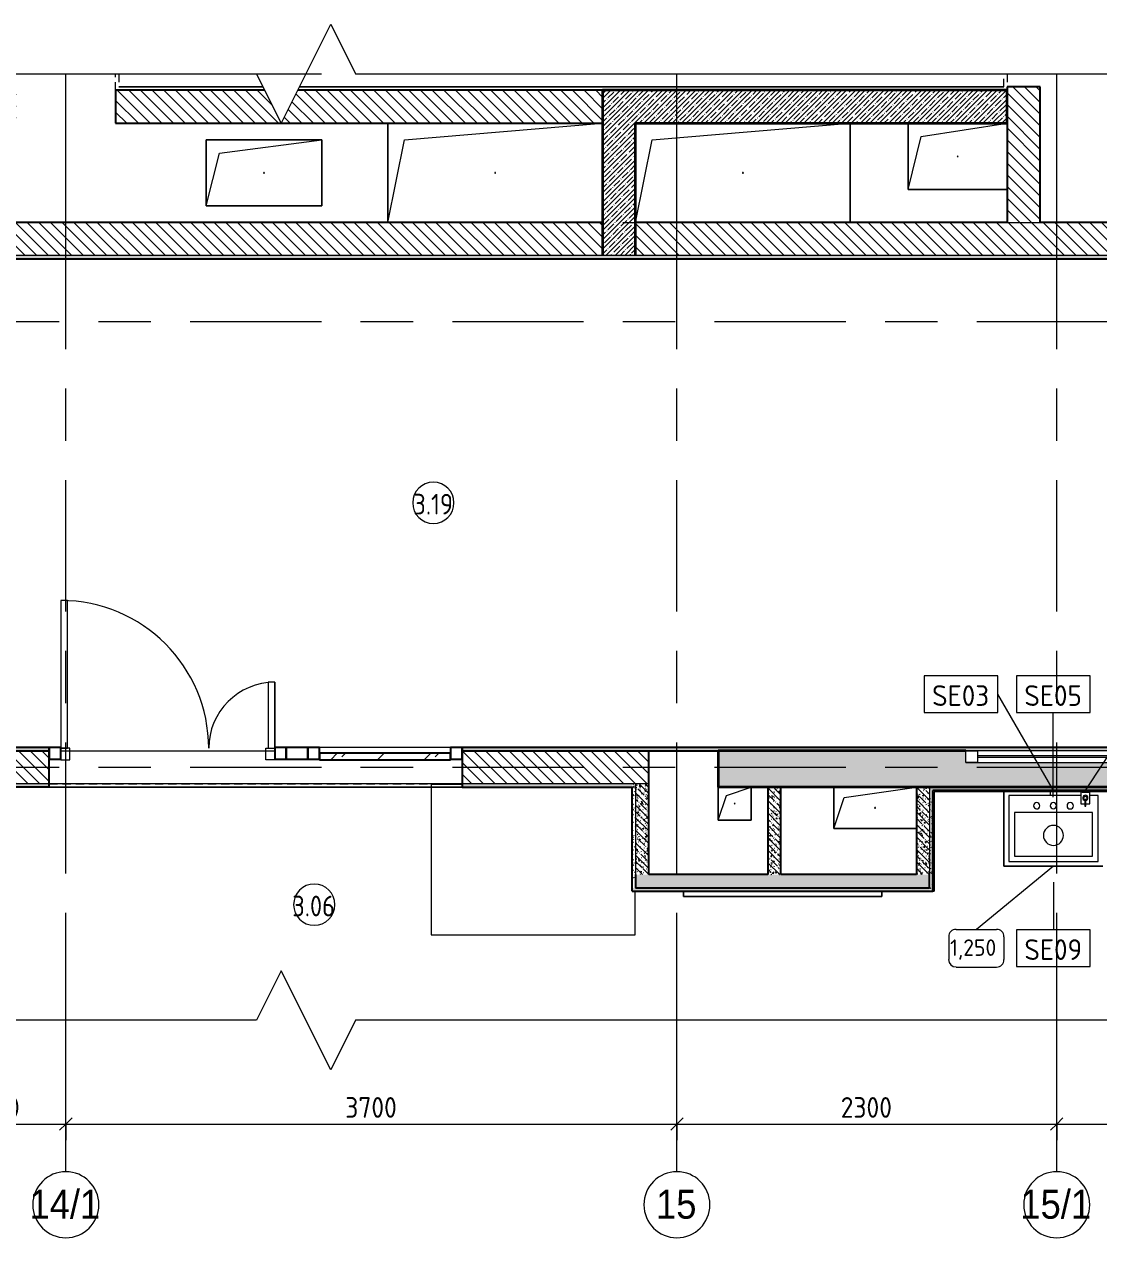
# Model space of a CAD drawing. Header units: millimetres. Extents: x 63482 to 319368, y -8553 to 29000.
# Drawn here: x 278702 to 285208, y 4951 to 12300 of the extents above; entities that cross this region are included whole.
import ezdxf

# ---------------------------------------------------------------- set-up
doc = ezdxf.new("R2010")
doc.units = ezdxf.units.MM
doc.linetypes.add('200_ШТРИХ__ш1_п0_6_', pattern=[80, 50, -30])
doc.linetypes.add('Осевая', pattern=[1587.5, 317.5, -238.125, 793.75, -238.125])
for name, color, linetype, lineweight in [('A-ANNO-DIMS', 7, 'Continuous', 9), ('A-ANNO-DIMS-50', 7, 'Continuous', 9), ('A-AREA-IDEN', 7, 'Continuous', 9), ('A-DETL-GENF', 7, 'Continuous', 9), ('A-DETL-MBND', 7, '200_ШТРИХ__ш1_п0_6_', 9), ('A-DOOR', 7, 'Continuous', 9), ('A-GENM', 7, 'Continuous', 9), ('A-GLAZ', 7, 'Continuous', 9), ('A-GLAZ-1', 7, 'Continuous', 15), ('A-GLAZ-CURT-2', 7, 'Continuous', 9), ('A-GLAZ-CURT-3', 7, 'Continuous', 25), ('A-GLAZ-CWMG', 7, 'Continuous', 9), ('A-GLAZ-CWMG-1', 7, 'Continuous', 25), ('A-WALL', 7, 'Continuous', 9), ('I-FURN', 7, 'Continuous', 9), ('I-FURN-IDEN', 7, 'Continuous', 9), ('I-WALL', 7, 'Continuous', 9), ('P-SANR-FIXT-IDEN', 7, 'Continuous', 9), ('Оси', 7, 'Continuous', 9), ('Оси-1', 7, 'Continuous', 20), ('Оси-2', 7, 'Осевая', 9)]:
    doc.layers.add(name, color=color, linetype=linetype, lineweight=lineweight)
for name, color, linetype, lineweight, true_color in [('A-GENM-1', 7, 'Continuous', 9, 0x4994b4), ('A-WALL-1', 7, 'Continuous', 25, 0x3c3c3c), ('A-WALL-3', 7, 'Continuous', 35, 0x3c3c3c), ('A-WALL-FNSH-1', 7, 'Continuous', 15, 0x3c3c3c), ('P-SANR-FIXT-1', 7, 'Continuous', 15, 0x4994b4), ('P-SANR-FIXT-2', 7, 'Continuous', 9, 0x4994b4)]:
    doc.layers.add(name, color=color, linetype=linetype, lineweight=lineweight, true_color=true_color)
doc.styles.add('Arial', font='arial.ttf', dxfattribs={"width": 0.9, "height": 175})
doc.styles.add('GOST Common', font='GOST_Common.ttf', dxfattribs={"height": 125})
doc.styles.add('GOST Common_1', font='GOST_Common.ttf', dxfattribs={"height": 100})
doc.styles.add('GOST Common_2', font='GOST_Common.ttf', dxfattribs={"width": 0.9, "height": 125})
doc.styles.add('ISOCPEUR', font='isocpeur.ttf', dxfattribs={"width": 0.9, "height": 125})
doc.dimstyles.new('ISO-2_5_0_9К_БОЛЬШОЙ', dxfattribs={"dimscale": 304.8, "dimtxt": 124.497647, "dimasz": 0.246063, "dimexe": 0.19685, "dimexo": 0.492126, "dimgap": 0, "dimtad": 1, "dimdec": 0, "dimrnd": 10, "dimzin": 0, "dimdsep": 46, "dimtxsty": 'ISOCPEUR', "dimblk1": 'OBLIQUE', "dimblk2": 'OBLIQUE', "dimsah": 1, "dimcen": 0.09, "dimdle": 0.19685, "dimazin": 0, "dimtfac": 1, "dimtdec": 4, "dimtix": 1, "dimtmove": 0, "dimatfit": 3, "dimfxl": 1, "dimtvp": 1, "dimtolj": 1, "dimtzin": 0, "dimarcsym": 2})
pattern_1 = [(135, (230493.37, 0), (-35.35534, -35.35534), [])]
pattern_2 = [(135, (230493.37, 0), (-37.717076, -37.717076), [53.34, -8.89, 1.778, -8.89]), (135, (230493.37, 37.694), (-37.717076, -37.717076), []), (50, (230493.37, 0), (63.763904, -5.57885), [6.668, -73.343]), (355, (230493.37, 0), (-12.334876, 66.86951), [5.334, -58.674]), (100.451, (230498.68, -0.465), (51.43036, 61.29098), [5.667, -62.332]), (46.184, (230493.37, 17.78), (94.87722, -14.71484), [10.001, -110.014]), (96.636, (230501.27, 16.55), (83.09115, 86.5993), [8.5, -93.497]), (351.184, (230493.37, 17.78), (83.09204, 86.59928), [8.001, -88.011]), (21, (230502.26, 13.335), (53.064487, -35.792726), [6.667, -73.342]), (326, (230502.26, 13.335), (21.63066, 64.46546), [5.334, -58.674]), (71.451, (230506.68, 10.35), (74.69646, 28.67237), [5.667, -62.332]), (37.5, (230493.368, 0), (1.080413, 29.594271), [1.676, -56.286, 1.676, -57.887, -58.896]), (37.5, (230493.368, 0), (1.080413, 29.594271), [-117.526, 1.676, -57.22]), (7.5, (230493.368, 0), (23.386368, 35.063507), [1.676, -32.283, 1.676, -54.953, -22.447]), (7.5, (230493.368, 0), (23.386368, 35.063507), [-90.589, 1.676, -20.771]), (327.5, (230473.543, 0), (47.456567, -2.005468), [1.676, -20.549, 1.676, -67.666, -92.012]), (327.5, (230473.543, 0), (47.456567, -2.005468), [-91.567, 1.676, -90.335]), (317.5, (230464.653, 0), (51.844948, 8.89904), [1.676, -27.216, 1.676, -44.374, -65.342]), (317.5, (230464.653, 0), (51.844948, 8.89904), [-74.943, 1.676, -63.665])]
pattern_3 = [(45, (230493.37, 0), (-28.512667, 28.512667), []), (45, (230521.88, 0), (-28.512667, 28.512667), [50.403, -10.081, 1.676, -8.404])]
pattern_4 = [(0, (230493.368, 0), (60.96, 15.24), [5.029, -40.691, 5.029, -40.691, -243.84]), (0, (230493.368, 0), (60.96, 15.24), [-91.44, 5.029, -86.411, 5.029, -40.691, -106.68]), (0, (230493.368, 0), (60.96, 15.24), [-228.6, 5.029, -25.451, 5.029, -71.171]), (120, (230516.228, 7.62), (-43.678227, 45.1729086), [5.029, -40.691, 5.029, -40.691, -243.84]), (120, (230516.228, 7.62), (-43.678227, 45.1729086), [-91.44, 5.029, -86.411, 5.029, -40.691, -106.68]), (120, (230516.228, 7.62), (-43.678227, 45.1729086), [-228.6, 5.029, -25.451, 5.029, -71.171]), (240, (230523.848, 38.1), (-17.281773, -60.4129086), [5.029, -40.691, 5.029, -40.691, -243.84]), (240, (230523.848, 38.1), (-17.281773, -60.4129086), [-91.44, 5.029, -86.411, 5.029, -40.691, -106.68]), (240, (230523.848, 38.1), (-17.281773, -60.4129086), [-228.6, 5.029, -25.451, 5.029, -71.171])]

# ---------------------------------------------------------------- blocks, each defined once
blk = doc.blocks.new('GM_Отверстие прямоугольное _в плите_ - Отверстие-21955552-Фрагмент 3_8')
at = {"layer": 'A-GENM'}
for p, q in [((-350, -200), (-350, 200)), ((-350, 200), (350, 200)), ((350, 200), (-350, 200)), ((-350, 200), (-350, -200)), ((-270, 120), (350, 200)), ((350, 200), (350, -200)), ((350, -200), (350, 200)), ((-350, -200), (-270, 120)), ((350, -200), (-350, -200)), ((-350, -200), (350, -200))]:
    blk.add_line(p, q, dxfattribs=at)
for start, end in [(360, 180), (180, 360)]:
    blk.add_arc((0, 0), 2.5, start, end, dxfattribs=at)
blk = doc.blocks.new('GM_Отверстие прямоугольное _в плите_ - Отверстие-21989797-Фрагмент 3_8')
at = {"layer": 'A-GENM'}
for p, q in [((-650, -300), (-650, 300)), ((-650, 300), (-650, -300)), ((-550, 200), (650, 300)), ((-650, -300), (-550, 200))]:
    blk.add_line(p, q, dxfattribs=at)
for start, end in [(360, 180), (180, 360)]:
    blk.add_arc((0, 0), 2.5, start, end, dxfattribs=at)
blk = doc.blocks.new('GM_Отверстие прямоугольное _в плите_ - Отверстие-21989889-Фрагмент 3_8')
at = {"layer": 'A-GENM'}
for p, q in [((-550, 200), (650, 300)), ((650, 300), (650, -300)), ((650, -300), (650, 300)), ((-650, -300), (-550, 200))]:
    blk.add_line(p, q, dxfattribs=at)
for start, end in [(360, 180), (180, 360)]:
    blk.add_arc((0, 0), 2.5, start, end, dxfattribs=at)
blk = doc.blocks.new('GM_Отверстие прямоугольное _в плите_ - Отверстие-21955464-Фрагмент 3_8')
at = {"layer": 'A-GENM'}
for p, q in [((-300, -200), (-300, 200)), ((-300, 200), (-300, -200)), ((-220, 120), (300, 200)), ((-300, -200), (-220, 120)), ((300, -200), (-300, -200)), ((-300, -200), (300, -200))]:
    blk.add_line(p, q, dxfattribs=at)
for start, end in [(360, 180), (180, 360)]:
    blk.add_arc((0, 0), 2.5, start, end, dxfattribs=at)
blk = doc.blocks.new('GM_Отверстие прямоугольное _в плите_ - Отверстие-V319-Фрагмент 3_8')
at = {"layer": 'A-GENM'}
for p, q in [((-250, -125), (-250, 125)), ((-250, 125), (-250, -125)), ((-187.5, 62.5), (250, 125)), ((-250, -125), (-187.5, 62.5)), ((250, -125), (-250, -125)), ((-250, -125), (250, -125))]:
    blk.add_line(p, q, dxfattribs=at)
for start, end in [(360, 180), (180, 360)]:
    blk.add_arc((0, 0), 2.5, start, end, dxfattribs=at)
blk = doc.blocks.new('GM_Отверстие прямоугольное _в плите_ - Отверстие-21604341-Фрагмент 3_8')
at = {"layer": 'A-GENM'}
for p, q in [((-100, -100), (-100, 100)), ((-100, 100), (-100, -100)), ((-50, 50), (100, 100)), ((100, 100), (100, -100)), ((100, -100), (100, 100)), ((-100, -100), (-50, 50)), ((100, -100), (-100, -100)), ((-100, -100), (100, -100))]:
    blk.add_line(p, q, dxfattribs=at)
for start, end in [(360, 180), (180, 360)]:
    blk.add_arc((0, 0), 2.5, start, end, dxfattribs=at)
blk = doc.blocks.new('Стол базовый прямоугольный - 1_290-V322-Фрагмент 3_8')
at = {"layer": 'I-FURN'}
for p, q in [((-430, 455), (-617.5, 455)), ((-617.5, 455), (-617.5, -455)), ((617.5, -455), (617.5, -190)), ((-617.5, -455), (617.5, -455))]:
    blk.add_line(p, q, dxfattribs=at)
blk = doc.blocks.new('Мебель_универсальная - 1_24б-V323-Фрагмент 3_8')
at = {"layer": 'I-FURN'}
for p, q in [((600, 25.4), (-600, 25.4)), ((-600, 25.4), (-600, -6.9)), ((-600, -6.9), (-600, 25.4)), ((-600, 25.4), (600, 25.4)), ((600, -6.9), (600, 25.4)), ((600, 25.4), (600, -6.9))]:
    blk.add_line(p, q, dxfattribs=at)
blk = doc.blocks.new('сифон - Для раковины-30615598-Фрагмент 3_8')
at = {"layer": 'P-SANR-FIXT-1'}
for p, q in [((191.1, 20), (168.5, 20)), ((191.1, -40), (191.1, 40)), ((168.5, -20), (191.1, -20))]:
    blk.add_line(p, q, dxfattribs=at)
blk = doc.blocks.new('Мойка кухонная - Раковина Roca Victoria-N Unik 600х460 мм-V327-Фрагмент 3_8')
at = {"layer": 'P-SANR-FIXT-2'}
for p, q in [((166, 0), (-270, 0)), ((-270, 0), (-270, -400)), ((270, 0), (221, 0)), ((270, -400), (270, 0)), ((236.1, -102.3), (-236.6, -102.3)), ((-236.6, -102.3), (-236.6, -366.4)), ((236.1, -366.4), (236.1, -102.3)), ((-236.6, -366.4), (236.1, -366.4)), ((-270, -400), (270, -400))]:
    blk.add_line(p, q, dxfattribs=at)
for centre, radius, start, end in [((-101.6, -61.9), 19, 90, 180), ((-101.6, -61.9), 19, 180, 270), ((-101.6, -61.9), 19, 360, 90), ((-101.6, -61.9), 19.1, 270, 360), ((0, -61.9), 19, 360, 180), ((0, -61.9), 19, 180, 360), ((101.6, -61.9), 19.1, 360, 180), ((101.6, -61.9), 19.1, 180, 360), ((0, -241.3), 60.5, 360, 180), ((0, -241.3), 60.5, 180, 360)]:
    blk.add_arc(centre, radius, start, end, dxfattribs=at)
blk = doc.blocks.new('TOY_Диспансер мыло - Дозатор Elegance new 11654 019001 хром-30769669-Фрагмент 3_8')
at = {"layer": 'A-GENM-1'}
for p, q in [((97.5, 89.2), (97.5, 21.5)), ((122.2, 91.2), (99.5, 91.2)), ((122.2, 91.2), (102.9, 91.2)), ((127.9, 106.1), (122.2, 106.1)), ((122.2, 106.1), (122.2, 91.2)), ((122.2, 92.2), (122.2, 64.8)), ((127.9, 91.2), (127.9, 106.1)), ((127.9, 64.8), (127.9, 92.2)), ((146.9, 91.2), (127.9, 91.2)), ((150.5, 91.2), (127.9, 91.2)), ((152.5, 21.5), (152.5, 89.2)), ((99.5, 19.5), (105, 19.5)), ((145, 19.5), (105, 19.5)), ((105, 19.5), (105, 18)), ((145, 18), (145, 19.5)), ((145, 19.5), (150.5, 19.5))]:
    blk.add_line(p, q, dxfattribs=at)
blk.add_circle((125, 55.2), 10, dxfattribs=at)
for centre, radius, start, end in [((99.5, 89.2), 2, 90, 180), ((150.5, 89.2), 2, 360, 90), ((99.5, 21.5), 2, 180, 270), ((125, 55.2), 15.7, 100.43534, 79.36502), ((150.5, 21.5), 2, 270, 0)]:
    blk.add_arc(centre, radius, start, end, dxfattribs=at)
blk = doc.blocks.new('Прямоугольный импост - 50 x 70 мм-31700031-Фрагмент 3_8')
at = {"layer": 'A-GLAZ-CWMG-1'}
for p, q in [((-70, 35), (0, 35)), ((-70, -35), (-70, 35)), ((0, 35), (0, -35)), ((0, -35), (-70, -35))]:
    blk.add_line(p, q, dxfattribs=at)
blk = doc.blocks.new('Дверь_Витражная_остекление_ - ДВН_ДАО_Главный вход_1200 в свету-31742133-Фрагмент 3_8')
at = {"layer": 'A-DETL-GENF'}
for p, q in [((-607.5, 925), (-647.5, 925)), ((-647.5, 925), (-647.5, 35)), ((-607.5, 30), (-607.5, 925)), ((647.5, 430), (607.5, 430)), ((607.5, 430), (607.5, 30)), ((647.5, 35), (647.5, 430)), ((-647.5, 30), (-607.5, 30)), ((-592.5, 30), (-647.5, 30)), ((-592.5, -40), (-592.5, 30)), ((592.5, -40), (592.5, 30)), ((592.5, 30), (647.5, 30)), ((607.5, 30), (647.5, 30)), ((-647.5, -35), (-647.5, -40)), ((-647.5, -40), (-592.5, -40)), ((647.5, -40), (592.5, -40)), ((647.5, -35), (647.5, -40))]:
    blk.add_line(p, q, dxfattribs=at)
at = {"layer": 'A-DOOR'}
for p, q in [((-647.5, 925), (-647.5, 35)), ((647.5, 430), (647.5, 35))]:
    blk.add_line(p, q, dxfattribs=at)
for centre, radius, start, end in [((-647.5, 30), 895, 360, 90), ((647.5, 30), 400, 90, 180)]:
    blk.add_arc(centre, radius, start, end, dxfattribs=at)
blk = doc.blocks.new('Системная панель - Стемалит - 40мм-32257327-Фрагмент 3_8')
at = {"layer": 'A-GLAZ-CURT-3'}
for p, q in [((65, 35), (-65, 35)), ((-65, 35), (-65, -35)), ((65, -35), (65, 35)), ((-65, -35), (65, -35))]:
    blk.add_line(p, q, dxfattribs=at)
blk = doc.blocks.new('Прямоугольный импост - 50 x 70 мм-31687886-Фрагмент 3_8')
at = {"layer": 'A-GLAZ-CWMG-1'}
for p, q in [((-35, 35), (35, 35)), ((-35, -35), (-35, 35)), ((35, 35), (35, -35)), ((35, -35), (-35, -35))]:
    blk.add_line(p, q, dxfattribs=at)
blk = doc.blocks.new('Прямоугольный импост - 50 x 70 мм-31701779-Фрагмент 3_8')
at = {"layer": 'A-GLAZ-CWMG-1'}
for p, q in [((0, 35), (-70, 35)), ((-70, 35), (-70, -35)), ((0, -35), (0, 35)), ((-70, -35), (0, -35))]:
    blk.add_line(p, q, dxfattribs=at)
blk = doc.blocks.new('Системная панель - Стекло - 40мм-V331-Фрагмент 3_8')
at = {"layer": 'A-GLAZ-CURT-2'}
h = blk.add_hatch(dxfattribs=at)
h.set_pattern_fill('FP_143', color=256, style=0, pattern_type=2)
h.set_pattern_definition([(45, (-50442.5, -7835), (-141.42136, 141.42136), [100, -300]), (45, (-50542.5, -7885), (-141.42136, 141.42136), [300, -100]), (45, (-50342.5, -7935), (-141.42136, 141.42136), [100, -300])])
h.paths.add_polyline_path([(397.5, -40), (397.5, 0), (-397.5, 0), (-397.5, -40)])
at = {"layer": 'A-GLAZ-CURT-3'}
for p, q in [((397.5, 0), (-397.5, 0)), ((-397.5, 0), (-397.5, -40)), ((397.5, -40), (397.5, 0)), ((-397.5, -40), (397.5, -40))]:
    blk.add_line(p, q, dxfattribs=at)
blk = doc.blocks.new('Прямоугольный импост - 50 x 70 мм-31702100-Фрагмент 3_8')
at = {"layer": 'A-GLAZ-CWMG-1'}
for p, q in [((-35, 35), (35, 35)), ((-35, -35), (-35, 35)), ((35, 35), (35, -35)), ((35, -35), (-35, -35))]:
    blk.add_line(p, q, dxfattribs=at)
blk = doc.blocks.new('Прямоугольный импост - 50 x 70 мм-31720914-Фрагмент 3_8')
at = {"layer": 'A-GLAZ-CWMG'}
blk.add_line((42060, 7920), (41265, 7920), dxfattribs=at)
blk = doc.blocks.new('120_Окно_СКБ_1Ст - 120_Окно_СКБ_1Ст 400х1200 EI30-24228621-Фрагмент 3_8')
at = {"layer": 'A-GLAZ'}
for p, q in [((600, 110), (-600, 110)), ((530, 80), (-530, 80)), ((-600, 40), (600, 40)), ((530, 70), (-530, 70))]:
    blk.add_line(p, q, dxfattribs=at)
at = {"layer": 'A-GLAZ-1'}
for p, q in [((-600, 40), (-600, 110)), ((-600, 110), (-530, 110)), ((-530, 110), (-530, 40)), ((530, 40), (530, 110)), ((530, 110), (600, 110)), ((600, 110), (600, 40)), ((-530, 40), (-600, 40)), ((600, 40), (530, 40))]:
    blk.add_line(p, q, dxfattribs=at)
blk = doc.blocks.new('DET_L_Линия разрыва - М100-31023944-Фрагмент 3_8')
at = {"layer": 'A-DETL-GENF'}
for p, q in [((13844.7, 300), (13694.7, 0)), ((14144.7, -300), (13844.7, 300)), ((13694.7, 0), (0, 0)), ((14294.7, 0), (14144.7, -300)), ((27989.4, 0), (14294.7, 0))]:
    blk.add_line(p, q, dxfattribs=at)
blk = doc.blocks.new('DET_L_Линия разрыва - М100-31024083-Фрагмент 3_8')
at = {"layer": 'A-DETL-GENF'}
for p, q in [((13844.7, -300), (14144.7, 300)), ((14144.7, 300), (14294.7, 0)), ((0, 0), (13694.7, 0)), ((13694.7, 0), (13844.7, -300)), ((14294.7, 0), (27989.4, 0))]:
    blk.add_line(p, q, dxfattribs=at)
blk = doc.blocks.new('Ось сетки - D8-29747960-Фрагмент 3_8')
at = {"layer": 'Оси-1'}
for start, end in [(360, 180), (180, 360)]:
    blk.add_arc((0, 0), 4, start, end, dxfattribs=at)
blk = doc.blocks.new('DIMBLOCK52-Фрагмент 3_8')
at = {"layer": 'A-ANNO-DIMS-50'}
for p, q in [((278153.4, 5542.5), (278153.4, 5699.5)), ((278953.4, 5542.5), (278953.4, 5699.5)), ((278153.4, 5639.5), (278953.4, 5639.5)), ((278153.4, 5639.5), (278153.4, 5542.5)), ((278953.4, 5639.5), (278953.4, 5542.5))]:
    blk.add_line(p, q, dxfattribs=at)
at = {"layer": 'A-ANNO-DIMS-50', "lineweight": 20}
for p, q in [((278153.4, 5639.5), (278190.9, 5677)), ((278953.4, 5639.5), (278990.9, 5677)), ((278153.4, 5639.5), (278115.9, 5602)), ((278953.4, 5639.5), (278915.9, 5602))]:
    blk.add_line(p, q, dxfattribs=at)
at = {"layer": 'A-ANNO-DIMS-50', "color": 0, "insert": (278434.9, 5802.8), "char_height": 125, "width": 284.429, "attachment_point": 1, "line_spacing_factor": 1.149209, "style": 'ISOCPEUR'}
blk.add_mtext('800', dxfattribs=at)
blk = doc.blocks.new('_Oblique')
at = {"color": 0, "linetype": 'ByBlock', "lineweight": -2}
blk.add_line((-0.5, -0.5), (0.5, 0.5), dxfattribs=at)
blk = doc.blocks.new('DIMBLOCK53-Фрагмент 3_8')
at = {"layer": 'A-ANNO-DIMS-50'}
for p, q in [((278953.4, 5542.5), (278953.4, 5699.5)), ((282653.4, 5542.5), (282653.4, 5699.5)), ((278953.4, 5639.5), (282653.4, 5639.5)), ((278953.4, 5639.5), (278953.4, 5542.5)), ((282653.4, 5639.5), (282653.4, 5542.5))]:
    blk.add_line(p, q, dxfattribs=at)
at = {"layer": 'A-ANNO-DIMS-50', "lineweight": 20}
for p, q in [((278953.4, 5639.5), (278990.9, 5677)), ((282653.4, 5639.5), (282690.9, 5677)), ((278953.4, 5639.5), (278915.9, 5602)), ((282653.4, 5639.5), (282615.9, 5602))]:
    blk.add_line(p, q, dxfattribs=at)
at = {"layer": 'A-ANNO-DIMS-50', "color": 0, "insert": (280645.4, 5802.8), "char_height": 125, "width": 379.239, "attachment_point": 1, "line_spacing_factor": 1.149209, "style": 'ISOCPEUR'}
blk.add_mtext('3700', dxfattribs=at)
blk = doc.blocks.new('DIMBLOCK54-Фрагмент 3_8')
at = {"layer": 'A-ANNO-DIMS-50'}
for p, q in [((282653.4, 5542.5), (282653.4, 5699.5)), ((284953.4, 5542.5), (284953.4, 5699.5)), ((282653.4, 5639.5), (284953.4, 5639.5)), ((282653.4, 5639.5), (282653.4, 5542.5)), ((284953.4, 5639.5), (284953.4, 5542.5))]:
    blk.add_line(p, q, dxfattribs=at)
at = {"layer": 'A-ANNO-DIMS-50', "lineweight": 20}
for p, q in [((282653.4, 5639.5), (282690.9, 5677)), ((284953.4, 5639.5), (284990.9, 5677)), ((282653.4, 5639.5), (282615.9, 5602)), ((284953.4, 5639.5), (284915.9, 5602))]:
    blk.add_line(p, q, dxfattribs=at)
at = {"layer": 'A-ANNO-DIMS-50', "color": 0, "insert": (283645.4, 5802.8), "char_height": 125, "width": 379.239, "attachment_point": 1, "line_spacing_factor": 1.149209, "style": 'ISOCPEUR'}
blk.add_mtext('2300', dxfattribs=at)
blk = doc.blocks.new('DIMBLOCK55-Фрагмент 3_8')
at = {"layer": 'A-ANNO-DIMS-50'}
for p, q in [((284953.4, 5542.5), (284953.4, 5699.5)), ((287153.4, 5542.5), (287153.4, 5699.5)), ((284953.4, 5639.5), (287153.4, 5639.5)), ((284953.4, 5639.5), (284953.4, 5542.5)), ((287153.4, 5639.5), (287153.4, 5542.5))]:
    blk.add_line(p, q, dxfattribs=at)
at = {"layer": 'A-ANNO-DIMS-50', "lineweight": 20}
for p, q in [((284953.4, 5639.5), (284990.9, 5677)), ((287153.4, 5639.5), (287190.9, 5677)), ((284953.4, 5639.5), (284915.9, 5602)), ((287153.4, 5639.5), (287115.9, 5602))]:
    blk.add_line(p, q, dxfattribs=at)
at = {"layer": 'A-ANNO-DIMS-50', "color": 0, "insert": (285895.4, 5802.8), "char_height": 125, "width": 379.239, "attachment_point": 1, "line_spacing_factor": 1.149209, "style": 'ISOCPEUR'}
blk.add_mtext('2200', dxfattribs=at)
blk = doc.blocks.new('М_сантехническая_рамка1 - В рамке-30590747-Фрагмент 3_8')
at = {"layer": 'P-SANR-FIXT-IDEN'}
for p, q in [((4.29, 2.24), (-4.64, 2.24)), ((-4.64, 2.24), (-4.64, -2.18)), ((4.29, -2.18), (4.29, 2.24)), ((-4.64, -2.18), (4.29, -2.18))]:
    blk.add_line(p, q, dxfattribs=at)
blk = doc.blocks.new('Марка_Мебель - В прямоуг_Balcon_Марка-25523697-Фрагмент 3_8')
at = {"layer": 'I-FURN-IDEN'}
for p, q in [((-2.45, 2.28), (2.45, 2.28)), ((-3.35, 1.38), (-3.35, -1.38)), ((3.35, 1.38), (3.35, -1.38)), ((-2.46, -2.28), (2.45, -2.28))]:
    blk.add_line(p, q, dxfattribs=at)
for centre, radius, start, end in [((-2.45, 1.38), 0.9, 90, 180), ((2.45, 1.38), 0.9, 0, 90), ((-2.46, -1.38), 0.893, 180, 270), ((2.45, -1.38), 0.9, 270, 0)]:
    blk.add_arc(centre, radius, start, end, dxfattribs=at)
blk = doc.blocks.new('Марка_Помещения - Номер-25198446-Фрагмент 3_8')
at = {"layer": 'A-AREA-IDEN'}
for start, end in [(360, 180), (180, 360)]:
    blk.add_arc((0, 0), 2.5, start, end, dxfattribs=at)

msp = doc.modelspace()

# ---------------------------------------------------------------- hatches: boundary and pattern name
at = {"layer": 'I-WALL'}
h = msp.add_hatch(dxfattribs=at)
h.set_pattern_fill('FP_20', color=256, style=0, pattern_type=2)
h.set_pattern_definition(pattern_1)
h.paths.add_polyline_path([(284853.4, 11100), (284853.4, 11920), (284653.4, 11920), (284653.4, 11100)])
h = msp.add_hatch(dxfattribs=at)
h.set_pattern_fill('FP_20', color=256, style=0, pattern_type=2)
h.set_pattern_definition(pattern_1)
h.paths.add_polyline_path([(282203.4, 11700), (282203.4, 11900), (280357.2, 11900), (280257.2, 11700), (280557.1, 11700)])
h.paths.add_polyline_path([(280107.1, 11700), (280257.1, 11700), (280157.1, 11900), (279253.4, 11900), (279253.4, 11700)])
h.paths.add_polyline_path([(278653.4, 11700), (278653.4, 11900), (273273.4, 11900), (273273.4, 11700), (276806.9, 11700)])
h = msp.add_hatch(dxfattribs=at)
h.set_pattern_fill('FP_3', color=256, style=0, pattern_type=2)
h.set_pattern_definition(pattern_3)
h.paths.add_polyline_path([(282203.4, 11700), (284653.4, 11700), (284653.4, 11900), (282203.4, 11900)])
h = msp.add_hatch(dxfattribs=at)
h.set_pattern_fill('FP_3', color=256, style=0, pattern_type=2)
h.set_pattern_definition(pattern_3)
h.paths.add_polyline_path([(282403.4, 10900), (282403.4, 11700), (282203.4, 11700), (282203.4, 10900)])
h = msp.add_hatch(dxfattribs=at)
h.set_pattern_fill('FP_20', color=256, style=0, pattern_type=2)
h.set_pattern_definition(pattern_1)
h.paths.add_polyline_path([(289633.4, 10900), (289633.4, 11100), (289581.2, 11100), (289581.2, 10900)])
h.paths.add_polyline_path([(288881.2, 10900), (288881.2, 11100), (288701.2, 11100), (288701.2, 10900)])
h.paths.add_polyline_path([(286241.2, 10900), (286241.2, 11100), (286193.4, 11100), (286193.4, 10900)])
h.paths.add_polyline_path([(291653.4, 10900), (291653.4, 11100), (289833.4, 11100), (289833.4, 10900), (291222.9, 10900)])
h.paths.add_polyline_path([(287121.2, 10900), (287121.2, 11100), (286941.2, 11100), (286941.2, 10900)])
h.paths.add_polyline_path([(287821.2, 10900), (288001.2, 10900), (288001.2, 11100), (287821.2, 11100), (287821.2, 10980)])
h.paths.add_polyline_path([(285993.4, 10900), (285993.4, 11100), (282403.4, 11100), (282403.4, 10900), (285816.9, 10900)])
h.paths.add_polyline_path([(282203.4, 10900), (282203.4, 11100), (275253.4, 11100), (275253.4, 10900), (280410.9, 10900)])
h = msp.add_hatch(dxfattribs=at)
h.set_pattern_fill('FP_10', color=256, style=0, pattern_type=2)
h.set_pattern_definition(pattern_4)
h.paths.add_polyline_path([(285816.9, 10880), (286241.2, 10880), (286241.2, 10900), (272873.4, 10900), (272873.4, 10880), (284014.9, 10880)])
h.paths.add_polyline_path([(288001.2, 10880), (288001.2, 10900), (287821.2, 10900), (287821.2, 10880)])
h.paths.add_polyline_path([(291853.4, 10880), (291853.4, 10900), (289581.2, 10900), (289581.2, 10880), (291222.9, 10880)])
h.paths.add_polyline_path([(287121.2, 10880), (287121.2, 10900), (286941.2, 10900), (286941.2, 10880)])
h.paths.add_polyline_path([(288701.2, 10880), (288881.2, 10880), (288881.2, 10900), (288701.2, 10900)])
h = msp.add_hatch(dxfattribs=at)
h.set_pattern_fill('FP_10', color=256, style=0, pattern_type=2)
h.set_pattern_definition(pattern_4)
h.paths.add_polyline_path([(290963.4, 7900), (294401.8, 7900), (294401.8, 7920), (290963.4, 7920)])
h.paths.add_polyline_path([(284915.9, 7900), (288463.4, 7900), (288463.4, 7920), (281353.3, 7920), (281353.3, 7900), (284465.4, 7900)])
h.paths.add_polyline_path([(275905.9, 7900), (278853.3, 7900), (278853.3, 7920), (272623.4, 7920), (272623.4, 7900), (275455.4, 7900)])
h.paths.add_polyline_path([(270123.4, 7900), (270123.4, 7920), (269253.4, 7920), (269253.4, 7900), (269599, 7900)])
h = msp.add_hatch(dxfattribs=at)
h.set_pattern_fill('FP_20', color=256, style=0, pattern_type=2)
h.set_pattern_definition(pattern_1)
h.paths.add_polyline_path([(282403.4, 7700), (282483.4, 7700), (282483.4, 7900), (281353.4, 7900), (281353.4, 7700), (282383.4, 7700)])
h.paths.add_polyline_path([(278423.4, 7700), (278853.4, 7700), (278853.4, 7900), (278403.4, 7900), (278403.4, 7700)])
h = msp.add_hatch(dxfattribs=at)
h.set_pattern_fill('FP_3', color=256, style=0, pattern_type=2)
h.set_pattern_definition(pattern_3)
h.paths.add_polyline_path([(286903.4, 7680), (286903.4, 7900), (285603.4, 7900), (285603.4, 7830), (284403.4, 7830), (284403.4, 7900), (282903.4, 7900), (282903.4, 7680), (285816.9, 7680)])
h = msp.add_hatch(dxfattribs=at)
h.set_pattern_fill('FP_10', color=256, style=0, pattern_type=2)
h.set_pattern_definition(pattern_4)
h.paths.add_polyline_path([(278608.9, 7680), (278853.4, 7680), (278853.4, 7700), (278423.4, 7700), (278423.4, 7680), (278424.4, 7680)])
h.paths.add_polyline_path([(282383.4, 7680), (282383.4, 7700), (281353.4, 7700), (281353.4, 7680), (282212.9, 7680)])
h = msp.add_hatch(dxfattribs=at)
h.set_pattern_fill('FP_10', color=256, style=0, pattern_type=2)
h.set_pattern_definition(pattern_4)
h.paths.add_polyline_path([(282403.4, 7070), (282403.4, 7700), (282383.4, 7700), (282383.4, 7070)])
h = msp.add_hatch(dxfattribs=at)
h.set_pattern_fill('FP_4', color=256, style=0, pattern_type=2)
h.set_pattern_definition(pattern_2)
h.paths.add_polyline_path([(282483.4, 7150), (282483.4, 7700), (282403.4, 7700), (282403.4, 7150)])
h = msp.add_hatch(dxfattribs=at)
h.set_pattern_fill('FP_4', color=256, style=0, pattern_type=2)
h.set_pattern_definition(pattern_2)
h.paths.add_polyline_path([(283283.4, 7150), (283283.4, 7680), (283203.4, 7680), (283203.4, 7150)])
h = msp.add_hatch(dxfattribs=at)
h.set_pattern_fill('FP_4', color=256, style=0, pattern_type=2)
h.set_pattern_definition(pattern_2)
h.paths.add_polyline_path([(284103.4, 7150), (284183.4, 7150), (284183.4, 7680), (284103.4, 7680), (284103.4, 7433)])
h = msp.add_hatch(dxfattribs=at)
h.set_pattern_fill('FP_10', color=256, style=0, pattern_type=2)
h.set_pattern_definition(pattern_4)
h.paths.add_polyline_path([(285703.4, 7660), (285703.4, 7680), (284183.4, 7680), (284183.4, 7660), (285591.7, 7660)])
h = msp.add_hatch(dxfattribs=at)
h.set_pattern_fill('FP_10', color=256, style=0, pattern_type=2)
h.set_pattern_definition(pattern_4)
h.paths.add_polyline_path([(284203.4, 7050), (284203.4, 7660), (284183.4, 7660), (284183.4, 7050)])
h = msp.add_hatch(dxfattribs=at)
h.set_pattern_fill('FP_4', color=256, style=0, pattern_type=2)
h.set_pattern_definition(pattern_2)
h.paths.add_polyline_path([(282403.4, 7070), (284183.4, 7070), (284183.4, 7150), (282403.4, 7150)])
h = msp.add_hatch(dxfattribs=at)
h.set_pattern_fill('FP_10', color=256, style=0, pattern_type=2)
h.set_pattern_definition(pattern_4)
h.paths.add_polyline_path([(283113.9, 7050), (284183.4, 7050), (284183.4, 7070), (282383.4, 7070), (282383.4, 7050)])

# ---------------------------------------------------------------- linework, layer by layer
at = {"layer": 'A-DETL-MBND'}
for p, q in [((279253.4, 11900), (279253.4, 11999.8)), ((279273.4, 11999.8), (279273.4, 11920)), ((284633.4, 11920), (284633.4, 11999.8)), ((284653.4, 11999.8), (284653.4, 11920)), ((279273.4, 11920), (280147.1, 11920)), ((280367.2, 11920), (284633.4, 11920)), ((278853.4, 7700), (281353.4, 7700)), ((281353.4, 7680), (278853.4, 7680))]:
    msp.add_line(p, q, dxfattribs=at)
at = {"layer": 'A-WALL'}
for p, q in [((286241.2, 10900), (275253.4, 10900)), ((278853.4, 7700), (278403.4, 7700)), ((282483.4, 7700), (281353.4, 7700)), ((282383.4, 7679), (282382.4, 7679)), ((282403.4, 7700), (282403.4, 7150)), ((284183.4, 7680), (284183.4, 7150)), ((284204.4, 7660), (284204.4, 7659))]:
    msp.add_line(p, q, dxfattribs=at)
at = {"layer": 'A-WALL-1'}
for p, q in [((284653.4, 11920), (284653.4, 11100)), ((284853.4, 11920), (284653.4, 11920)), ((284853.4, 11100), (284853.4, 11920)), ((280157.1, 11900), (279253.4, 11900)), ((279253.4, 11900), (279253.4, 11700)), ((282203.4, 11900), (280357.2, 11900)), ((279253.4, 11700), (280257.1, 11700)), ((280257.2, 11700), (282203.4, 11700)), ((282203.4, 11100), (275253.4, 11100)), ((284653.4, 11100), (282403.4, 11100)), ((285993.4, 11100), (284853.4, 11100)), ((272893.4, 10880), (286241.2, 10880)), ((278853.3, 7920), (272623.4, 7920)), ((278123.4, 7900), (278853.4, 7900)), ((278853.3, 7900), (278853.3, 7920)), ((278853.4, 7680), (278853.4, 7900)), ((288463.4, 7920), (281353.3, 7920)), ((281353.3, 7920), (281353.3, 7900)), ((281353.3, 7900), (282903.4, 7900)), ((281353.4, 7900), (281353.4, 7680)), ((282483.4, 7150), (282483.4, 7900)), ((278853.4, 7680), (278423.4, 7680)), ((281353.4, 7680), (282383.4, 7680)), ((282383.4, 7050), (282383.4, 7680)), ((283203.4, 7680), (283203.4, 7150)), ((283283.4, 7150), (283283.4, 7680)), ((284103.4, 7680), (284103.4, 7150)), ((284203.4, 7050), (284203.4, 7660)), ((285703.4, 7660), (284203.4, 7660)), ((282403.4, 7150), (282403.4, 7070)), ((283203.4, 7150), (282483.4, 7150)), ((284103.4, 7150), (283283.4, 7150)), ((284183.4, 7070), (284183.4, 7150)), ((282403.4, 7070), (284183.4, 7070)), ((282383.4, 7050), (284203.4, 7050))]:
    msp.add_line(p, q, dxfattribs=at)
at = {"layer": 'A-WALL-3'}
for p, q in [((284653.4, 11900), (282203.4, 11900)), ((282203.4, 11900), (282203.4, 10900)), ((284653.4, 11700), (284653.4, 11900)), ((282403.4, 10900), (282403.4, 11700)), ((282403.4, 11700), (284653.4, 11700)), ((282903.4, 7900), (282903.4, 7680)), ((284403.4, 7900), (282903.4, 7900)), ((286903.4, 7680), (282903.4, 7680))]:
    msp.add_line(p, q, dxfattribs=at)
at = {"layer": 'A-WALL-FNSH-1'}
for p, q in [((280146.6, 11921), (279273.4, 11921)), ((279273.4, 11921), (279273.4, 11920)), ((279273.4, 11920), (280147.1, 11920)), ((280367.2, 11920), (284632.4, 11920)), ((284632.4, 11921), (280367.7, 11921)), ((284632.4, 11920), (284632.4, 11921)), ((286241.2, 10879), (272893.4, 10879)), ((278853.4, 7921), (272623.4, 7921)), ((278853.3, 7920), (278853.4, 7920)), ((278853.4, 7920), (278853.4, 7921)), ((288463.4, 7921), (281353.4, 7921)), ((281353.4, 7921), (281353.4, 7920)), ((278424.4, 7679), (282382.4, 7679)), ((281353.4, 7680), (278853.4, 7680)), ((282382.4, 7679), (282382.4, 7049)), ((284204.4, 7049), (284204.4, 7659)), ((284204.4, 7659), (285702.4, 7659)), ((282382.4, 7049), (284204.4, 7049))]:
    msp.add_line(p, q, dxfattribs=at)
at = {"layer": 'I-FURN'}
for p, q in [((284633.4, 7652), (284633.4, 7200.5)), ((284633.4, 7200.5), (284633.4, 7652)), ((284633.4, 7200.5), (285233.4, 7200.5)), ((285233.4, 7200.5), (284633.4, 7200.5))]:
    msp.add_line(p, q, dxfattribs=at)
at = {"layer": 'I-FURN-IDEN'}
msp.add_line((284933.4, 7200.5), (284466.6, 6818.5), dxfattribs=at)
at = {"layer": 'I-WALL'}
for p, q in [((278923.4, 7900), (280218.4, 7900)), ((281353.4, 7700), (278853.4, 7700)), ((285695.4, 7652), (284211.4, 7652)), ((284211.4, 7652), (284211.4, 7050)), ((284203.4, 7050), (284211.4, 7050))]:
    msp.add_line(p, q, dxfattribs=at)
at = {"layer": 'P-SANR-FIXT-IDEN'}
for p, q in [((284933.4, 7660.5), (284597.6, 8243)), ((284932.8, 7619.8), (284932.8, 8132.6)), ((285126.9, 7660.2), (285435.3, 8132.6)), ((284933.1, 7103.8), (284933.1, 6815.1))]:
    msp.add_line(p, q, dxfattribs=at)
at = {"layer": 'Оси'}
for p, q in [((278953.4, 10749.8), (278953.4, 11999.8)), ((282653.4, 10749.8), (282653.4, 11999.8)), ((284953.4, 10749.8), (284953.4, 11999.8)), ((278953.4, 5351.2), (278953.4, 6601.2)), ((282653.4, 5351.2), (282653.4, 6601.2)), ((284953.4, 5351.2), (284953.4, 6601.2))]:
    msp.add_line(p, q, dxfattribs=at)
at = {"layer": 'Оси-2'}
for p, q in [((266451.1, 12000), (293151.8, 12000)), ((266451.1, 11100), (293151.8, 11100)), ((278953.4, 6601.2), (278953.4, 10749.8)), ((282653.4, 6601.2), (282653.4, 10749.8)), ((284953.4, 6601.2), (284953.4, 10749.8)), ((266451.1, 10500), (293151.8, 10500)), ((266451.1, 7800), (293151.8, 7800))]:
    msp.add_line(p, q, dxfattribs=at)

# ---------------------------------------------------------------- block references
at = {"layer": 'A-AREA-IDEN', "xscale": 49.99999999999998, "yscale": 49.99999999999998, "zscale": 49.99999999999998}
for p in [(281178.7, 9401.8), (280457.4, 6968.2)]:
    msp.add_blockref('Марка_Помещения - Номер-25198446-Фрагмент 3_8', p, dxfattribs=at)
at = {"layer": 'A-DETL-GENF'}
for name, p in [('DET_L_Линия разрыва - М100-31024083-Фрагмент 3_8', (266412.5, 11999.8)), ('DET_L_Линия разрыва - М100-31023944-Фрагмент 3_8', (266412.5, 6268.4))]:
    msp.add_blockref(name, p, dxfattribs=at)
at = {"layer": 'A-DOOR'}
msp.add_blockref('Дверь_Витражная_остекление_ - ДВН_ДАО_Главный вход_1200 в свету-31742133-Фрагмент 3_8', (279570.9, 7885), dxfattribs=at)
at = {"layer": 'A-GENM'}
for name, p in [('GM_Отверстие прямоугольное _в плите_ - Отверстие-21989797-Фрагмент 3_8', (281553.4, 11400)), ('GM_Отверстие прямоугольное _в плите_ - Отверстие-21989889-Фрагмент 3_8', (283053.4, 11400)), ('GM_Отверстие прямоугольное _в плите_ - Отверстие-21955464-Фрагмент 3_8', (284353.4, 11500)), ('GM_Отверстие прямоугольное _в плите_ - Отверстие-21955552-Фрагмент 3_8', (280153.4, 11400)), ('GM_Отверстие прямоугольное _в плите_ - Отверстие-21604341-Фрагмент 3_8', (283003.4, 7580)), ('GM_Отверстие прямоугольное _в плите_ - Отверстие-V319-Фрагмент 3_8', (283853.4, 7555))]:
    msp.add_blockref(name, p, dxfattribs=at)
at = {"layer": 'A-GLAZ'}
msp.add_blockref('120_Окно_СКБ_1Ст - 120_Окно_СКБ_1Ст 400х1200 EI30-24228621-Фрагмент 3_8', (285003.4, 7790), dxfattribs=at)
at = {"layer": 'A-GLAZ-CURT-2'}
for name, p in [('Системная панель - Стемалит - 40мм-32257327-Фрагмент 3_8', (280353.4, 7885)), ('Системная панель - Стекло - 40мм-V331-Фрагмент 3_8', (280885.9, 7885))]:
    msp.add_blockref(name, p, dxfattribs=at)
at = {"layer": 'A-GLAZ-CWMG', "rotation": 180}
msp.add_blockref('Прямоугольный импост - 50 x 70 мм-31701779-Фрагмент 3_8', (278853.4, 7885), dxfattribs=at)
at = {"layer": 'A-GLAZ-CWMG', "extrusion": (0, 0, -1), "rotation": 180}
for name, p in [('Прямоугольный импост - 50 x 70 мм-31687886-Фрагмент 3_8', (-280253.4, 7885)), ('Прямоугольный импост - 50 x 70 мм-31702100-Фрагмент 3_8', (-280453.4, 7885)), ('Прямоугольный импост - 50 x 70 мм-31700031-Фрагмент 3_8', (-281353.4, 7885))]:
    msp.add_blockref(name, p, dxfattribs=at)
at = {"layer": 'A-GLAZ-CWMG'}
msp.add_blockref('Прямоугольный импост - 50 x 70 мм-31720914-Фрагмент 3_8', (239223.4, 0), dxfattribs=at)
at = {"layer": 'I-FURN'}
msp.add_blockref('Стол базовый прямоугольный - 1_290-V322-Фрагмент 3_8', (281783.4, 7240), dxfattribs=at)
at = {"layer": 'I-FURN', "rotation": 180}
msp.add_blockref('Мебель_универсальная - 1_24б-V323-Фрагмент 3_8', (283293.4, 7043.1), dxfattribs=at)
at = {"layer": 'I-FURN-IDEN', "xscale": 49.99999999999998, "yscale": 49.99999999999998, "zscale": 49.99999999999998}
msp.add_blockref('Марка_Мебель - В прямоуг_Balcon_Марка-25523697-Фрагмент 3_8', (284466.6, 6704.6), dxfattribs=at)
at = {"layer": 'P-SANR-FIXT-1'}
for name, p, rotation in [('сифон - Для раковины-30615598-Фрагмент 3_8', (284933.4, 7460.5), 89.99999999999964), ('TOY_Диспансер мыло - Дозатор Elegance new 11654 019001 хром-30769669-Фрагмент 3_8', (285251.9, 7670), 180)]:
    msp.add_blockref(name, p, dxfattribs=dict(at, rotation=rotation))
msp.add_blockref('Мойка кухонная - Раковина Roca Victoria-N Unik 600х460 мм-V327-Фрагмент 3_8', (284933.4, 7629), dxfattribs=at)
at = {"layer": 'P-SANR-FIXT-IDEN', "xscale": 49.99999999999998, "yscale": 49.99999999999998, "zscale": 49.99999999999998}
for p in [(284383, 8241.5), (284941.5, 8241.5), (284941.8, 6703.1)]:
    msp.add_blockref('М_сантехническая_рамка1 - В рамке-30590747-Фрагмент 3_8', p, dxfattribs=at)
at = {"layer": 'Оси-1', "xscale": 49.99999999999998, "yscale": 49.99999999999998, "zscale": 49.99999999999998}
for p in [(278953.4, 5151.2), (282653.4, 5151.2), (284953.4, 5151.2)]:
    msp.add_blockref('Ось сетки - D8-29747960-Фрагмент 3_8', p, dxfattribs=at)

# ---------------------------------------------------------------- texts
at = {"layer": 'A-AREA-IDEN', "char_height": 125, "attachment_point": 1, "style": 'GOST Common_2'}
for s, insert, width in [('3.19', (281057.8, 9456), 303.038), ('3.06', (280324.5, 7022.5), 331.899)]:
    msp.add_mtext(s, dxfattribs=dict(at, insert=insert, width=width))
at = {"layer": 'I-FURN-IDEN', "insert": (284307.1, 6758.1), "char_height": 100, "width": 368.776, "attachment_point": 1, "style": 'GOST Common_1'}
msp.add_mtext('1,250', dxfattribs=at)
at = {"layer": 'P-SANR-FIXT-IDEN', "char_height": 125, "width": 444.937, "attachment_point": 1, "style": 'GOST Common'}
for s, insert in [('SE03', (284198.7, 8296.9)), ('SE05', (284757.2, 8296.9)), ('SE09', (284757.5, 6758.5))]:
    msp.add_mtext(s, dxfattribs=dict(at, insert=insert))
at = {"layer": 'Оси', "char_height": 175, "attachment_point": 1, "style": 'Arial'}
for s, insert, width in [('14/1', (278733.2, 5241.6), 530.316), ('15', (282527.1, 5241.6), 303.038), ('15/1', (284733.2, 5241.6), 530.316)]:
    msp.add_mtext(s, dxfattribs=dict(at, insert=insert, width=width))

# ---------------------------------------------------------------- dimensions: what is measured, and where the dimension line sits
at = {"layer": 'A-ANNO-DIMS'}
for base, p1, p2, override, picture, middle in [((278953.4, 5639.5), (278153.4, 5692.5), (278953.4, 5692.5), {"dimpost": '<>', "dimfxl": 800}, 'DIMBLOCK52-Фрагмент 3_8', (278553.4, 5702)), ((282653.4, 5639.5), (278953.4, 5692.5), (282653.4, 5692.5), {"dimpost": '<>', "dimfxl": 3700}, 'DIMBLOCK53-Фрагмент 3_8', (280803.4, 5702)), ((284953.4, 5639.5), (282653.4, 5692.5), (284953.4, 5692.5), {"dimpost": '<>', "dimfxl": 2300}, 'DIMBLOCK54-Фрагмент 3_8', (283803.4, 5702)), ((287153.4, 5639.5), (284953.4, 5692.5), (287153.4, 5692.5), {"dimpost": '<>', "dimfxl": 2200}, 'DIMBLOCK55-Фрагмент 3_8', (286053.4, 5702))]:
    dim = msp.add_linear_dim(base=base, p1=p1, p2=p2, dimstyle='ISO-2_5_0_9К_БОЛЬШОЙ', override=override, dxfattribs=at)
    dim.commit()
    dim.dimension.update_dxf_attribs({"geometry": picture, "text_midpoint": middle})

doc.saveas('drawing.dxf')
